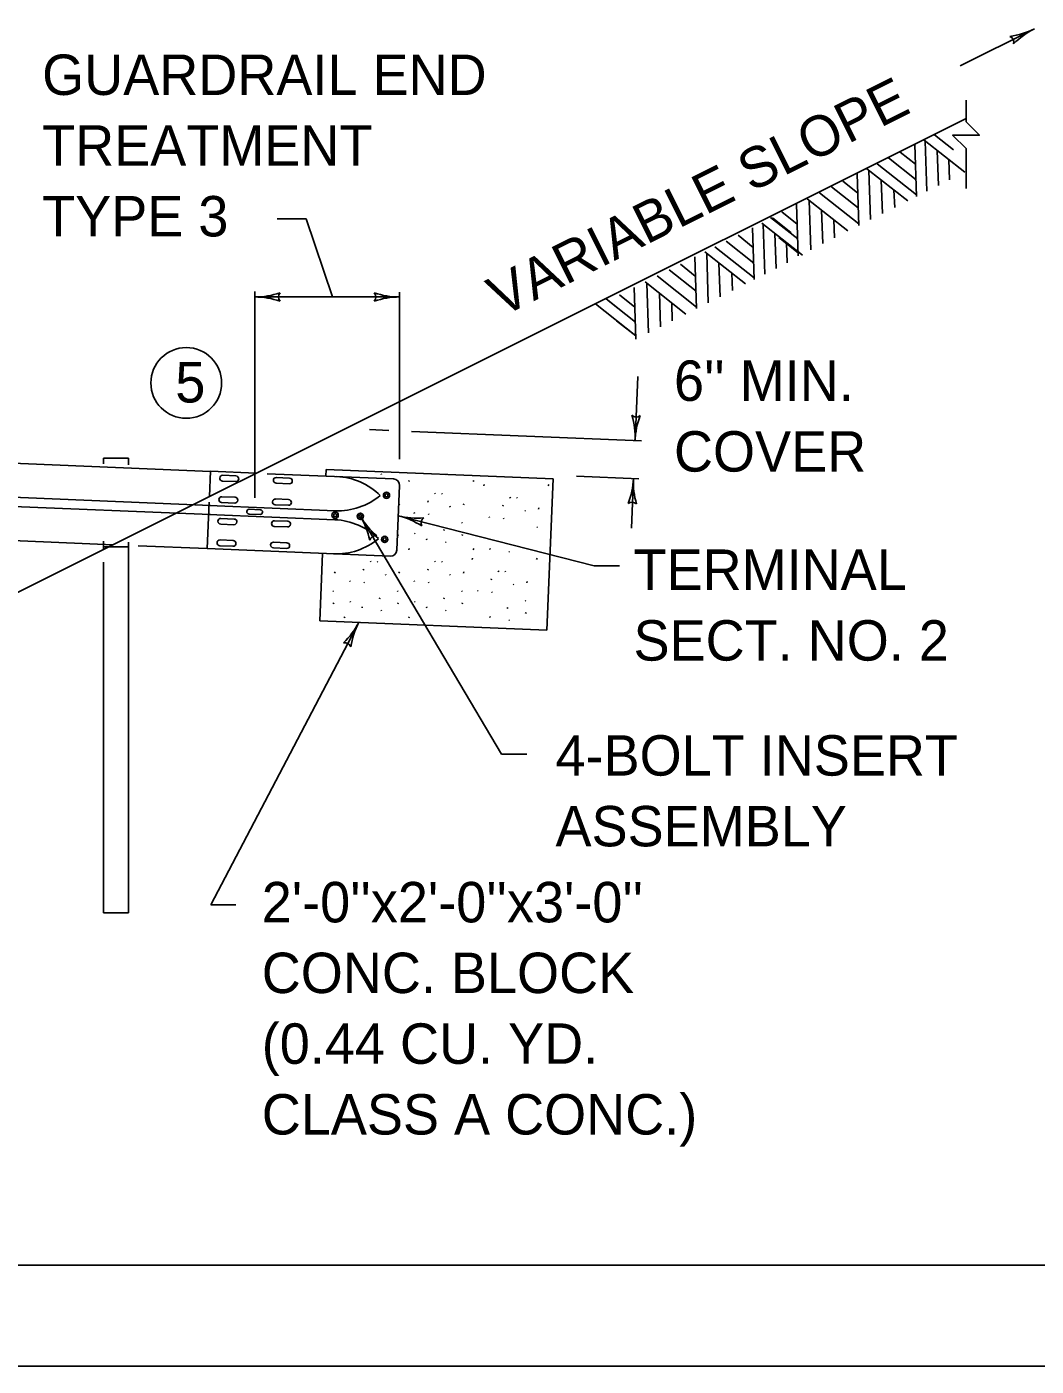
# Model space of a CAD drawing. Extents: x 1000 to 1185, y 999 to 1356.
# Drawn here: x 1017.95 to 1022.94, y 1000 to 1006.63 of the extents above; entities that cross this region are included whole.
import ezdxf

# ---------------------------------------------------------------- set-up
doc = ezdxf.new("R2010")
doc.units = 0
for name, color, linetype in [('Level 1', 7, 'Continuous'), ('Level 10', 7, 'Continuous'), ('Level 11', 7, 'Continuous'), ('Level 14', 7, 'Continuous'), ('Level 2', 7, 'Continuous'), ('Level 5', 7, 'Continuous')]:
    doc.layers.add(name, color=color, linetype=linetype)

msp = doc.modelspace()

# ---------------------------------------------------------------- linework, layer by layer
at = {"layer": 'Level 1'}
for p, q in [((1022.9334, 1006.6182), (1022.5668, 1006.4349)), ((1022.5952, 1006.1748), (1017.5455, 1003.6505)), ((1022.5886, 1005.9086), (1022.3883, 1006.0677)), ((1022.4018, 1005.8146), (1022.3934, 1006.0622)), ((1022.5328, 1006.0193), (1022.4398, 1006.0936)), ((1022.3453, 1005.9476), (1022.2698, 1006.008)), ((1022.3503, 1005.7887), (1022.3415, 1006.0449)), ((1022.4585, 1005.8431), (1022.4519, 1006.0166)), ((1022.3503, 1005.7967), (1022.1558, 1005.9506)), ((1022.3478, 1005.8705), (1022.2118, 1005.9788)), ((1022.5133, 1005.8707), (1022.5094, 1005.9713)), ((1022.0585, 1005.8055), (1021.9851, 1005.8647)), ((1022.065, 1005.645), (1022.0566, 1005.9007)), ((1022.3065, 1005.7666), (1022.1049, 1005.925)), ((1022.1223, 1005.6738), (1022.1146, 1005.9169)), ((1022.1816, 1005.7037), (1022.1757, 1005.8694)), ((1022.0647, 1005.6521), (1021.8698, 1005.8066)), ((1022.0619, 1005.7314), (1021.9298, 1005.8368)), ((1022.2422, 1005.7342), (1022.2387, 1005.8196)), ((1021.7649, 1005.4939), (1021.7565, 1005.7495)), ((1022.0109, 1005.6178), (1021.8099, 1005.7765)), ((1021.8268, 1005.525), (1021.8193, 1005.7691)), ((1019.1869, 1005.6779), (1019.3301, 1005.6779)), ((1019.3301, 1005.6779), (1019.4603, 1005.2909)), ((1021.7622, 1005.578), (1021.6271, 1005.6843)), ((1021.73, 1005.6079), (1021.6369, 1005.6822)), ((1021.7597, 1005.6518), (1021.6838, 1005.7129)), ((1021.886, 1005.5548), (1021.8807, 1005.7209)), ((1021.9447, 1005.5843), (1021.9415, 1005.6723)), ((1021.5425, 1005.5362), (1021.4669, 1005.5966)), ((1021.5475, 1005.3773), (1021.5387, 1005.6335)), ((1021.7858, 1005.4972), (1021.5854, 1005.6563)), ((1021.599, 1005.4032), (1021.5906, 1005.6508)), ((1021.6557, 1005.4317), (1021.6491, 1005.6052)), ((1021.5474, 1005.3853), (1021.3529, 1005.5392)), ((1021.545, 1005.4591), (1021.4089, 1005.5674)), ((1021.7643, 1005.5097), (1021.6693, 1005.5845)), ((1021.7104, 1005.4593), (1021.7066, 1005.5598)), ((1021.2622, 1005.2336), (1021.2538, 1005.4893)), ((1021.5037, 1005.3552), (1021.3021, 1005.5136)), ((1021.3195, 1005.2624), (1021.3118, 1005.5055)), ((1021.2591, 1005.32), (1021.1269, 1005.4253)), ((1021.2557, 1005.3941), (1021.1823, 1005.4533)), ((1021.3788, 1005.2923), (1021.3728, 1005.458)), ((1021.4393, 1005.3228), (1021.4358, 1005.4082)), ((1020.9621, 1005.0825), (1020.9537, 1005.3381)), ((1021.2081, 1005.2063), (1021.0071, 1005.3651)), ((1021.0239, 1005.1136), (1021.0165, 1005.3577)), ((1021.2618, 1005.2407), (1021.067, 1005.3952)), ((1019.0757, 1004.2963), (1019.0757, 1005.3178)), ((1019.0757, 1004.2963), (1019.0757, 1005.3091)), ((1019.0757, 1005.2909), (1019.7922, 1005.2909)), ((1019.7922, 1004.4885), (1019.7922, 1005.3153)), ((1020.9058, 1005.2094), (1020.8127, 1005.2837)), ((1020.9593, 1005.1666), (1020.8243, 1005.2729)), ((1020.9568, 1005.2404), (1020.8809, 1005.3015)), ((1021.0832, 1005.1434), (1021.0778, 1005.3095)), ((1020.9615, 1005.0987), (1020.7612, 1005.2578)), ((1021.1418, 1005.1729), (1021.1387, 1005.2609)), ((1020.9614, 1005.0983), (1020.8664, 1005.1731)), ((1020.9572, 1004.5797), (1020.9704, 1004.8969)), ((1018.8568, 1004.428), (1008.5928, 1004.8556)), ((1008.5872, 1004.6868), (1018.8568, 1004.2593)), ((1008.5868, 1004.6418), (1018.8568, 1004.2142)), ((1019.6433, 1004.6348), (1019.7386, 1004.6308)), ((1019.8508, 1004.6261), (1020.9886, 1004.5784)), ((1018.3751, 1004.0652), (1008.5928, 1004.4728)), ((1018.3264, 1004.4929), (1018.4514, 1004.4929)), ((1018.3264, 1004.4929), (1018.3264, 1004.4655)), ((1018.4514, 1004.4929), (1018.4514, 1004.4603)), ((1018.8568, 1004.4283), (1018.8515, 1004.3034)), ((1018.8568, 1004.4283), (1019.0826, 1004.4189)), ((1018.9171, 1004.4087), (1018.9824, 1004.4059)), ((1019.1372, 1004.4166), (1019.7623, 1004.3906)), ((1019.4272, 1004.4045), (1019.4286, 1004.4379)), ((1019.4286, 1004.4379), (1020.5527, 1004.391)), ((1020.6684, 1004.4042), (1020.9763, 1004.3913)), ((1018.9159, 1004.3803), (1018.9813, 1004.3777)), ((1019.1813, 1004.3693), (1019.2466, 1004.3666)), ((1019.1824, 1004.3976), (1019.2478, 1004.3949)), ((1019.7922, 1004.358), (1019.7788, 1004.038)), ((1020.5214, 1003.6417), (1020.5527, 1004.391)), ((1020.9391, 1004.1477), (1020.9493, 1004.3924)), ((1018.8503, 1004.2751), (1018.8408, 1004.0458)), ((1018.9115, 1004.274), (1018.9768, 1004.2713)), ((1018.9127, 1004.3023), (1018.978, 1004.2996)), ((1019.178, 1004.2913), (1019.2433, 1004.2886)), ((1018.8478, 1004.2145), (1019.4723, 1004.1885)), ((1018.8498, 1004.2595), (1019.4742, 1004.2335)), ((1019.0474, 1004.217), (1019.102, 1004.2148)), ((1019.0483, 1004.2405), (1019.103, 1004.2382)), ((1019.1768, 1004.263), (1019.2422, 1004.2603)), ((1019.5982, 1004.2058), (1020.297, 1003.0283)), ((1020.7549, 1003.9613), (1019.7859, 1004.2088)), ((1018.907, 1004.1667), (1018.9723, 1004.164)), ((1018.9082, 1004.1949), (1018.9735, 1004.1922)), ((1019.1723, 1004.1557), (1019.2378, 1004.1529)), ((1019.1735, 1004.1838), (1019.2389, 1004.1812)), ((1018.3264, 1004.0827), (1018.3264, 1004.0398)), ((1018.4514, 1004.0774), (1018.4514, 1002.2429)), ((1018.9038, 1004.0886), (1018.9691, 1004.0859)), ((1019.1691, 1004.0776), (1019.2345, 1004.0748)), ((1018.3264, 1004.0554), (1018.4514, 1004.0554)), ((1018.8408, 1004.0458), (1018.4992, 1004.06)), ((1018.8408, 1004.0458), (1019.7463, 1004.0081)), ((1018.9026, 1004.0603), (1018.9679, 1004.0576)), ((1019.1679, 1004.0493), (1019.2333, 1004.0465)), ((1019.3974, 1003.6886), (1019.4113, 1004.022)), ((1018.3264, 1003.9781), (1018.3264, 1002.2429)), ((1020.8799, 1003.9613), (1020.7549, 1003.9613)), ((1018.8578, 1002.2835), (1019.5908, 1003.6805)), ((1020.5214, 1003.6417), (1019.3974, 1003.6886)), ((1020.422, 1003.0283), (1020.297, 1003.0283)), ((1018.9828, 1002.2835), (1018.8578, 1002.2835)), ((1018.3264, 1002.2429), (1018.4514, 1002.2429))]:
    msp.add_line(p, q, dxfattribs=at)
msp.add_lwpolyline([(1022.5952, 1005.8273), (1022.5952, 1006.0249), (1022.5285, 1006.0916), (1022.6618, 1006.0916), (1022.5952, 1006.1583), (1022.5952, 1006.2644)], dxfattribs=at)
for centre, radius in [((1019.7276, 1004.3099), 0.0156), ((1019.7276, 1004.3099), 0.00778), ((1019.4733, 1004.211), 0.0156), ((1019.4733, 1004.211), 0.00778), ((1019.5982, 1004.2058), 0.0156), ((1019.5982, 1004.2058), 0.00778), ((1019.7185, 1004.0913), 0.0156), ((1019.7185, 1004.0913), 0.00778)]:
    msp.add_circle(centre, radius, dxfattribs=at)
for centre, radius, start, end in [((1022.7586, 1006.9678), 0.3909, 277.907, 296.55373), ((1023.1082, 1006.2685), 0.3909, 116.55984, 135.22862), ((1023.1082, 1006.2685), 0.3909, 116.54762, 116.55984), ((1022.8005, 1006.5517), 0.0313, 345.33444, 67.45113), ((1019.0757, 1005.6818), 0.3909, 269.98778, 270), ((1019.0757, 1005.6818), 0.3909, 270, 288.66878), ((1019.0757, 1004.9), 0.3909, 71.34716, 89.99389), ((1019.2244, 1005.2909), 0.0313, 138.7746, 220.89129), ((1019.6435, 1005.2909), 0.0313, 318.7746, 40.89129), ((1019.7922, 1004.9), 0.3909, 90, 108.66878), ((1019.7922, 1005.6818), 0.3909, 251.34716, 269.99389), ((1019.7922, 1004.9), 0.3909, 89.98778, 90), ((1020.9635, 1004.7282), 0.0313, 226.37911, 308.4958), ((1020.5666, 1004.596), 0.3909, 357.60451, 16.27329), ((1021.3478, 1004.5633), 0.3909, 158.95167, 177.5984), ((1020.5666, 1004.596), 0.3909, 357.59229, 357.60451), ((1018.9165, 1004.3945), 0.0142, 87.6142, 267.6142), ((1018.9819, 1004.3918), 0.0142, 267.6142, 87.6142), ((1019.1819, 1004.3834), 0.0142, 87.6142, 267.6142), ((1019.2473, 1004.3807), 0.0142, 267.6142, 87.6142), ((1019.4677, 1004.0763), 0.3262, 45.43726, 87.6142), ((1019.761, 1004.3593), 0.0312, 357.6142, 87.6142), ((1020.5588, 1004.4087), 0.3909, 338.95167, 357.5984), ((1021.34, 1004.3761), 0.3909, 177.60451, 196.27329), ((1021.34, 1004.3761), 0.3909, 177.59229, 177.60451), ((1018.9121, 1004.2881), 0.0142, 87.6142, 267.6142), ((1018.9774, 1004.2854), 0.0142, 267.6142, 87.6142), ((1019.1775, 1004.2771), 0.0142, 87.6142, 267.6142), ((1019.2428, 1004.2744), 0.0142, 267.6142, 87.6142), ((1019.4878, 1004.5593), 0.3262, 267.6142, 309.73648), ((1020.9431, 1004.2439), 0.0313, 46.37911, 128.4958), ((1019.0479, 1004.2287), 0.0117, 87.6142, 267.6142), ((1019.1025, 1004.2264), 0.0117, 267.6142, 87.6142), ((1019.9344, 1004.4053), 0.3909, 210.67644, 210.68867), ((1019.9344, 1004.4053), 0.3909, 210.68867, 229.35745), ((1019.262, 1004.0063), 0.3909, 12.03583, 30.68256), ((1019.8827, 1004.5875), 0.3909, 255.66437, 255.67659), ((1019.8827, 1004.5875), 0.3909, 255.67659, 274.34538), ((1019.6892, 1003.83), 0.3909, 57.02375, 75.67048), ((1018.9076, 1004.1808), 0.0142, 87.6142, 267.6142), ((1018.973, 1004.1781), 0.0142, 267.6142, 87.6142), ((1019.173, 1004.1697), 0.0142, 87.6142, 267.6142), ((1019.2384, 1004.167), 0.0142, 267.6142, 87.6142), ((1019.4588, 1003.8626), 0.3262, 45.45656, 87.61393), ((1019.93, 1004.1719), 0.0313, 124.45119, 206.56788), ((1018.9032, 1004.0745), 0.0142, 87.6142, 267.6142), ((1018.9685, 1004.0717), 0.0142, 267.6142, 87.6142), ((1019.1685, 1004.0634), 0.0142, 87.6142, 267.6142), ((1019.2339, 1004.0607), 0.0142, 267.6142, 87.6142), ((1019.4789, 1004.3457), 0.3262, 267.6163, 309.73858), ((1019.674, 1004.078), 0.0313, 79.46326, 161.57996), ((1019.7476, 1004.0393), 0.0312, 267.6142, 357.6142), ((1019.2447, 1003.8621), 0.3909, 313.65867, 332.3054), ((1019.937, 1003.4988), 0.3909, 152.31151, 170.9803), ((1019.937, 1003.4988), 0.3909, 152.29929, 152.31151), ((1019.5217, 1003.5489), 0.0313, 21.08611, 103.20281)]:
    msp.add_arc(centre, radius, start, end, dxfattribs=at)
at = {"layer": 'Level 10'}
msp.add_line((1035.5, 1000.5), (1007, 1000.5), dxfattribs=at)
at = {"layer": 'Level 11'}
msp.add_lwpolyline([(1007, 1021.5), (1035.5, 1021.5), (1035.5, 1000.5), (1007, 1000.5)], close=True, dxfattribs=at)
at = {"layer": 'Level 14'}
msp.add_line((1036.36, 1000), (1000, 1000), dxfattribs=at)
at = {"layer": 'Level 2'}
msp.add_circle((1018.7366, 1004.8655), 0.175, dxfattribs=at)
at = {"layer": 'Level 5'}
for p, q in [((1019.607, 1004.4305), (1019.6074, 1004.4268)), ((1019.7008, 1004.4163), (1019.7032, 1004.4128)), ((1020.0218, 1004.4132), (1020.0221, 1004.4128)), ((1019.8378, 1004.3778), (1019.8402, 1004.3832)), ((1020.1566, 1004.3778), (1020.159, 1004.3832)), ((1020.2091, 1004.3569), (1020.2116, 1004.3624)), ((1020.528, 1004.3569), (1020.5304, 1004.3624)), ((1019.9313, 1004.2761), (1019.9337, 1004.2815)), ((1019.9666, 1004.3205), (1019.969, 1004.3169)), ((1020.0008, 1004.3192), (1020.0032, 1004.3155)), ((1020.338, 1004.2997), (1020.3404, 1004.2961)), ((1020.3721, 1004.2984), (1020.3746, 1004.2947)), ((1019.7892, 1004.2623), (1019.7916, 1004.2677)), ((1019.8641, 1004.2239), (1019.8665, 1004.2203)), ((1019.9349, 1004.2174), (1019.9373, 1004.2138)), ((1020.0409, 1004.2553), (1020.0433, 1004.2517)), ((1020.108, 1004.2623), (1020.1104, 1004.2677)), ((1020.3026, 1004.2553), (1020.3051, 1004.2607)), ((1020.4123, 1004.2344), (1020.4147, 1004.2309)), ((1020.4794, 1004.2414), (1020.4818, 1004.2469)), ((1020.0109, 1004.1346), (1020.0133, 1004.14)), ((1020.1001, 1004.1748), (1020.1025, 1004.1713)), ((1020.2355, 1004.2031), (1020.2379, 1004.1995)), ((1020.3063, 1004.1966), (1020.3087, 1004.193)), ((1020.4715, 1004.154), (1020.4739, 1004.1504)), ((1019.7832, 1004.11), (1019.7856, 1004.1154)), ((1019.8663, 1004.1217), (1019.8688, 1004.1181)), ((1019.9257, 1004.095), (1019.9263, 1004.0896)), ((1020.0197, 1004.0791), (1020.0221, 1004.0755)), ((1020.1021, 1004.11), (1020.1044, 1004.1154)), ((1019.8378, 1004.0405), (1019.8402, 1004.0459)), ((1020.1566, 1004.0405), (1020.159, 1004.0459)), ((1020.2394, 1004.047), (1020.24, 1004.0415)), ((1020.3334, 1004.031), (1020.3358, 1004.0275)), ((1019.6123, 1003.9388), (1019.6148, 1003.9442)), ((1019.6478, 1003.9833), (1019.6502, 1003.9797)), ((1019.6818, 1003.9818), (1019.6843, 1003.9783)), ((1019.9313, 1003.9388), (1019.9337, 1003.9442)), ((1019.9666, 1003.9833), (1019.969, 1003.9797)), ((1020.0008, 1003.9818), (1020.0032, 1003.9783)), ((1020.1515, 1003.9925), (1020.1539, 1003.9979)), ((1020.4703, 1003.9925), (1020.4728, 1003.9979)), ((1019.4703, 1003.925), (1019.4727, 1003.9304)), ((1019.5453, 1003.8867), (1019.5477, 1003.8831)), ((1019.6161, 1003.8802), (1019.6185, 1003.8766)), ((1019.7221, 1003.918), (1019.7245, 1003.9144)), ((1019.7892, 1003.925), (1019.7916, 1003.9304)), ((1019.8641, 1003.8867), (1019.8665, 1003.8831)), ((1019.9349, 1003.8802), (1019.9373, 1003.8766)), ((1020.0409, 1003.918), (1020.0433, 1003.9144)), ((1020.108, 1003.925), (1020.1104, 1003.9304)), ((1020.245, 1003.8908), (1020.2474, 1003.8961)), ((1020.2803, 1003.9352), (1020.2828, 1003.9316)), ((1020.3145, 1003.9338), (1020.3169, 1003.9302)), ((1020.4218, 1003.877), (1020.4242, 1003.8824)), ((1019.4623, 1003.8376), (1019.4648, 1003.834)), ((1019.7812, 1003.8376), (1019.7836, 1003.834)), ((1020.1001, 1003.8376), (1020.1025, 1003.834)), ((1020.1778, 1003.8386), (1020.1803, 1003.835)), ((1020.2487, 1003.8321), (1020.2511, 1003.8285)), ((1020.3547, 1003.87), (1020.3571, 1003.8664)), ((1019.4643, 1003.7728), (1019.4668, 1003.7782)), ((1019.5475, 1003.7844), (1019.5499, 1003.7808)), ((1019.6068, 1003.7578), (1019.6074, 1003.7523)), ((1019.6921, 1003.7973), (1019.6945, 1003.8028)), ((1019.7008, 1003.7418), (1019.7032, 1003.7383)), ((1019.7832, 1003.7728), (1019.7856, 1003.7782)), ((1019.8663, 1003.7844), (1019.8688, 1003.7808)), ((1019.9257, 1003.7578), (1019.9263, 1003.7523)), ((1020.0109, 1003.7973), (1020.0133, 1003.8028)), ((1020.0197, 1003.7418), (1020.0221, 1003.7383)), ((1020.1021, 1003.7728), (1020.1044, 1003.7782)), ((1020.3247, 1003.7493), (1020.3271, 1003.7547)), ((1020.4138, 1003.7895), (1020.4163, 1003.786)), ((1019.5188, 1003.7033), (1019.5213, 1003.7087)), ((1019.8378, 1003.7033), (1019.8402, 1003.7087)), ((1020.2394, 1003.7097), (1020.24, 1003.7043)), ((1020.3334, 1003.6938), (1020.3358, 1003.6902)), ((1020.4158, 1003.7247), (1020.4182, 1003.7301))]:
    msp.add_line(p, q, dxfattribs=at)

# ---------------------------------------------------------------- texts
at = {"layer": 'Level 1'}
for s, p in [('GUARDRAIL END', (1018.0236, 1006.2906)), ('TREATMENT', (1018.0236, 1005.9406)), ('TYPE 3', (1018.0236, 1005.5906)), ('5', (1018.6824, 1004.7689)), ("6'' MIN.", (1021.1501, 1004.7768)), ('COVER', (1021.1501, 1004.4268)), ('TERMINAL', (1020.9499, 1003.8415)), ('SECT. NO. 2', (1020.9499, 1003.4915)), ('4-BOLT INSERT', (1020.5638, 1002.9224)), ('ASSEMBLY', (1020.5638, 1002.5724)), ("2'-0''x2'-0''x3'-0''", (1019.1103, 1002.1964)), ('CONC. BLOCK', (1019.1103, 1001.8464)), ('(0.44 CU. YD.', (1019.1103, 1001.4964)), ('CLASS A CONC.)', (1019.1103, 1001.1464))]:
    msp.add_text(s, height=0.2, dxfattribs=at).set_placement(p)
msp.add_text('VARIABLE SLOPE', height=0.2, rotation=26.56383, dxfattribs=at).set_placement((1020.2958, 1005.1897))

doc.saveas('drawing.dxf')
